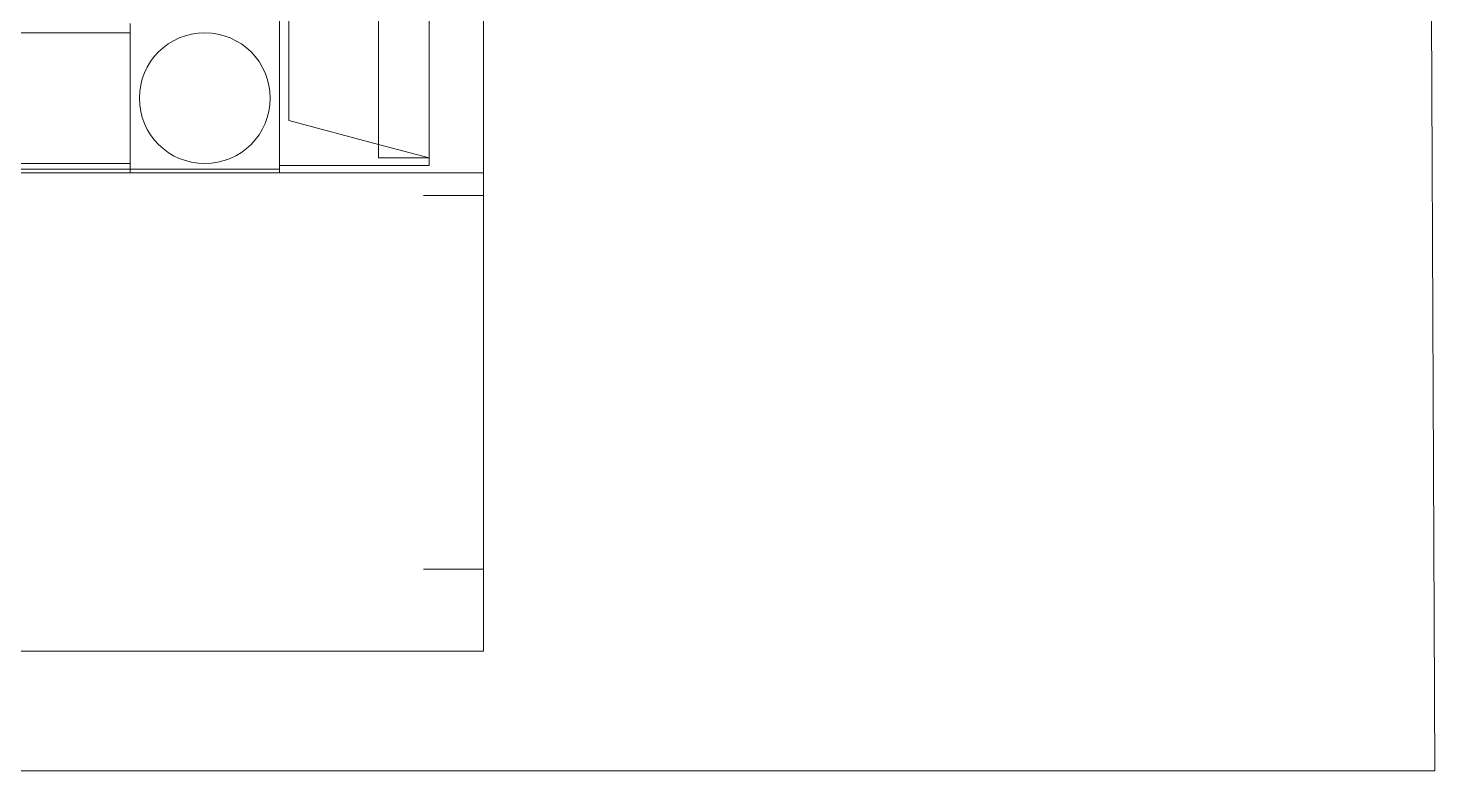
# Model space of a CAD drawing. Header units: millimetres. Extents: x 2162 to 93478, y -2737 to 52379.
# Drawn here: x 45995.9 to 46372.2, y 5068.1 to 5266.9 of the extents above; entities that cross this region are included whole.
import ezdxf

# ---------------------------------------------------------------- set-up
doc = ezdxf.new("R2010")
doc.units = ezdxf.units.MM
doc.layers.add('equipment 1', color=4, linetype='Continuous', lineweight=9)

# ---------------------------------------------------------------- blocks, each defined once
blk = doc.blocks.new('equipment 0533')
at = {"color": 0}
for p, q in [((795.5, 108), (795.5, 1368)), ((822, 1366), (822, 110)), ((835.5, 110), (835.5, 1366)), ((822, 1362.38), (822, 113.62)), ((798, 1355.95), (798, 120.05)), ((35.5, 143.5), (755.5, 143.5)), ((755.5, 143.5), (755.5, 146)), ((755.5, 143.5), (755.5, 108.5)), ((798, 120.05), (822, 113.62)), ((822, 113.62), (835.5, 110)), ((822, 110), (835.5, 110)), ((835.5, 110), (835.5, 108)), ((-5, 106), (834, 106)), ((35.5, 108.5), (755.5, 108.5)), ((795.5, 107), (702, 107)), ((755.5, 106), (755.5, 108.5)), ((835.5, 108), (795.5, 108)), ((795.5, 108), (795.5, 107)), ((795.5, 107), (795.5, 106)), ((850, 106), (834, 106)), ((834, 100), (850, 100)), ((850, 0), (834, 0))]:
    blk.add_line(p, q, dxfattribs=at)
for start, end in [(90, 270), (270, 90)]:
    blk.add_arc((775.5, 126), 17.5, start, end, dxfattribs=at)

msp = doc.modelspace()

# ---------------------------------------------------------------- linework, layer by layer
at = {"layer": 'equipment 1'}
for points in [[(46372.2, 5068.12), (45272.2, 5068.12), (45265.43, 6610.12), (46365.43, 6610.12)], [(45267.7, 6600.12), (46117.7, 6600.12), (46117.7, 5100.12), (45267.7, 5100.12)]]:
    msp.add_lwpolyline(points, close=True, dxfattribs=at)

# ---------------------------------------------------------------- block references
msp.add_blockref('equipment 0533', (45267.7, 5122.12), dxfattribs=at)

doc.saveas('drawing.dxf')
